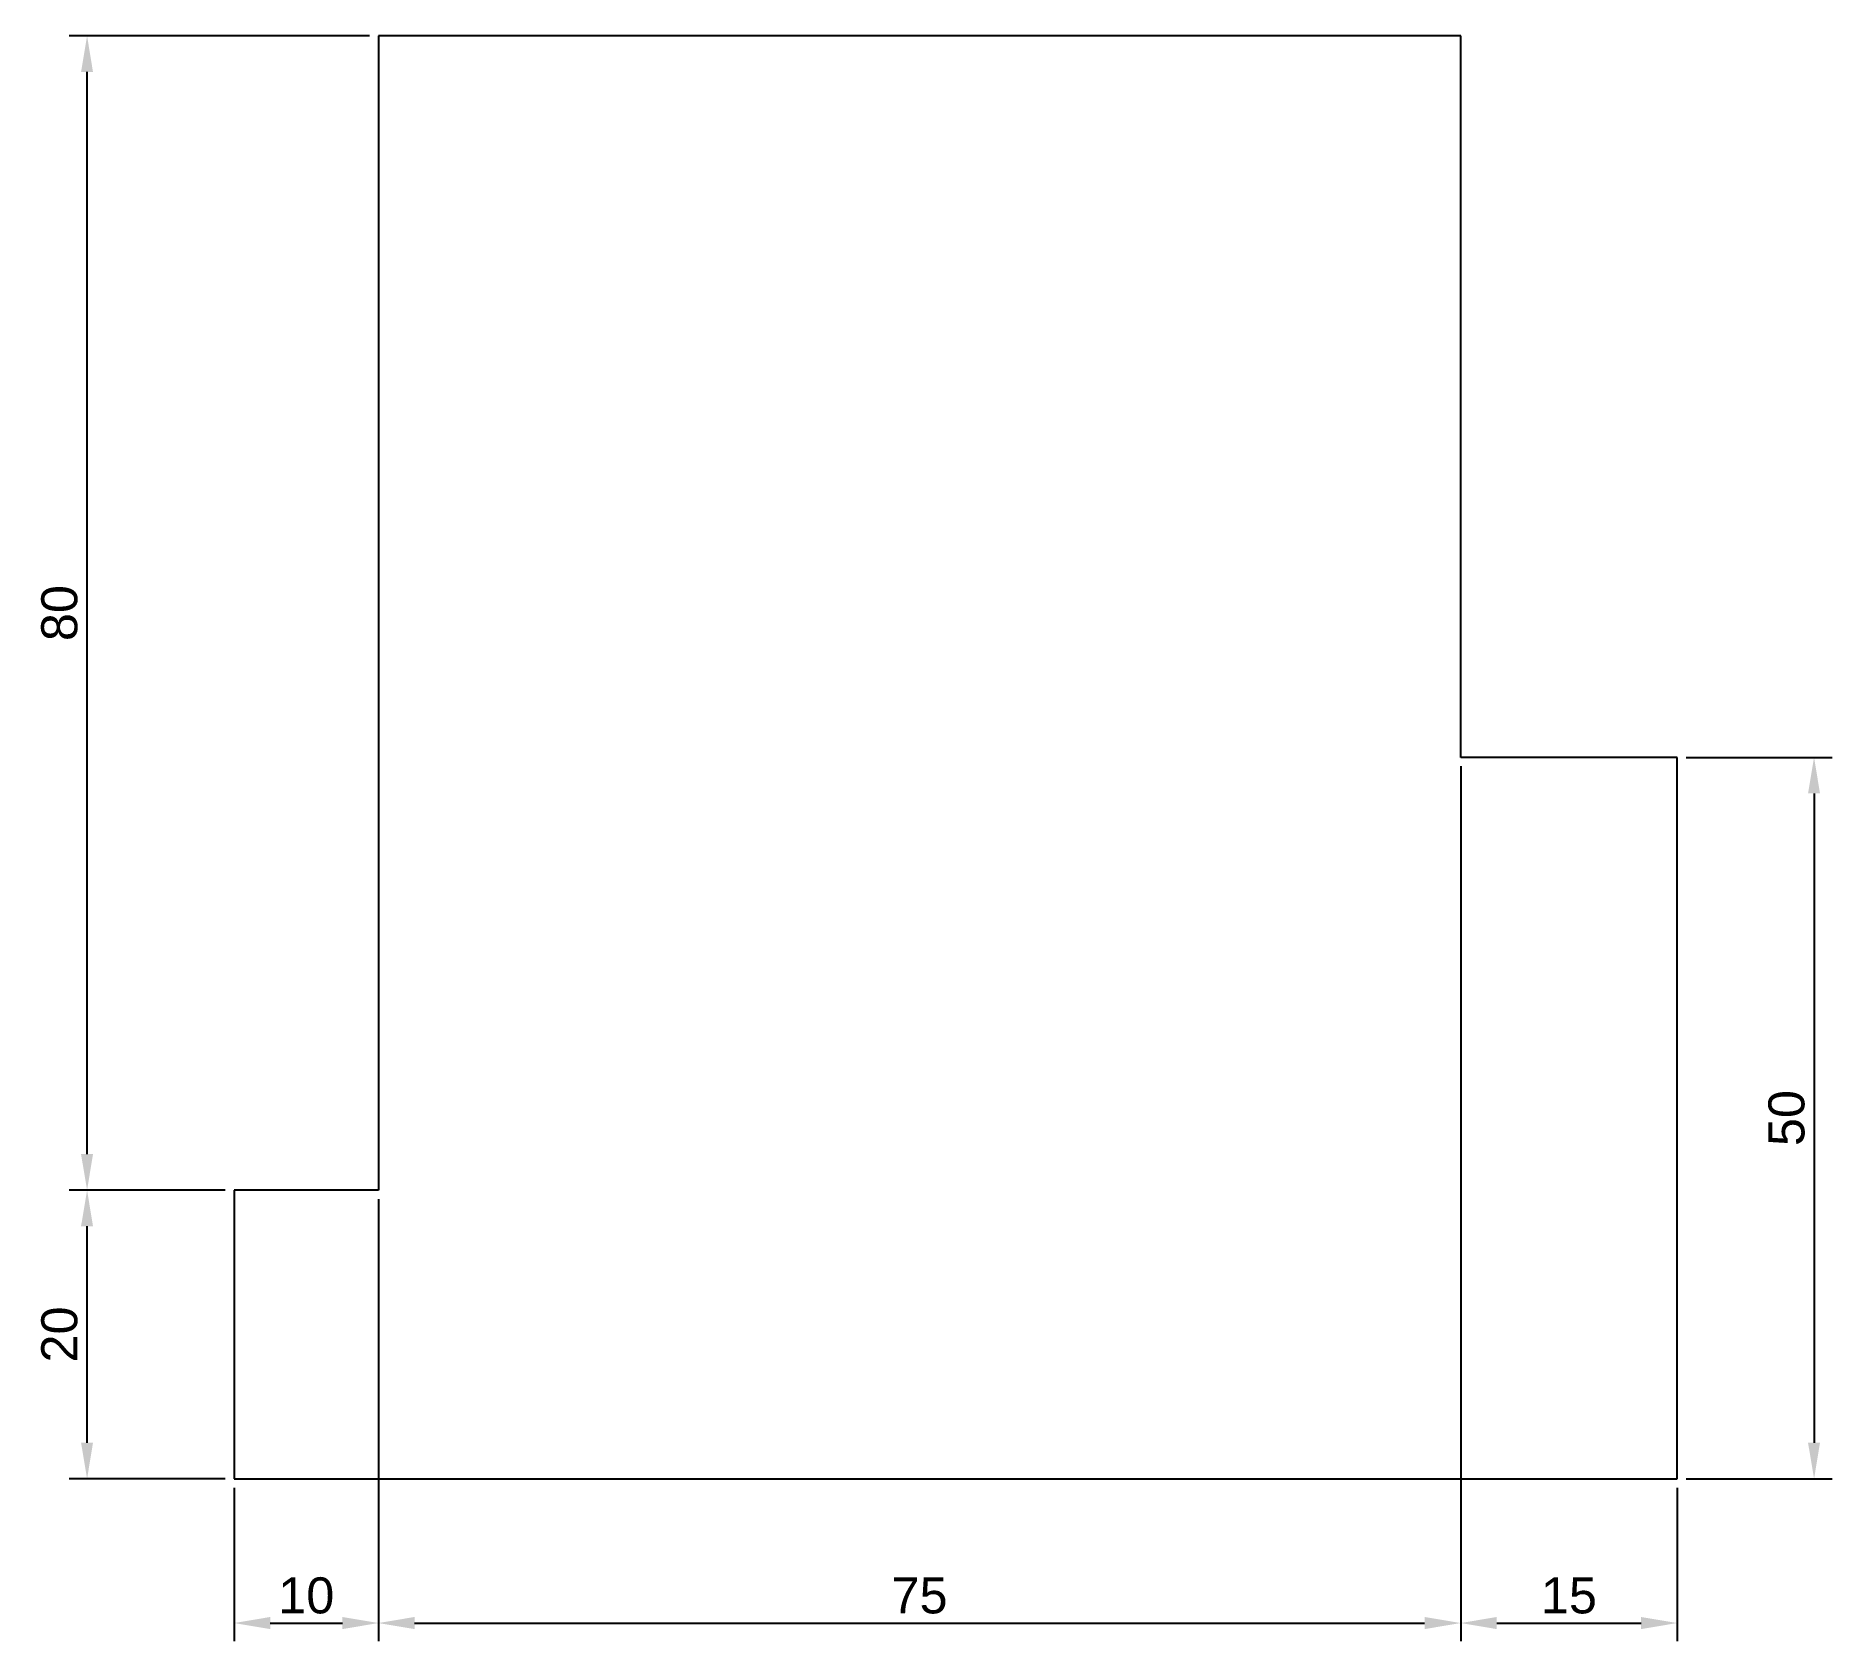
# Model space of a CAD drawing. Header units: millimetres. Extents: x 86 to 211, y 289 to 400.
import ezdxf

# ---------------------------------------------------------------- set-up
doc = ezdxf.new("R2010")
doc.units = ezdxf.units.MM
doc.layers.add('COTAS', color=10, linetype='Continuous')
doc.styles.get("Standard").update_dxf_attribs({"font": 'arial.ttf'})
doc.dimstyles.new('ISO-25', dxfattribs={"dimtxt": 2.5, "dimasz": 2.5, "dimexe": 1.25, "dimexo": 0.625, "dimtad": 1, "dimtxsty": 'Standard', "dimcen": 2.5, "dimadec": 0, "dimazin": 0, "dimtfac": 1, "dimtmove": 0, "dimatfit": 3, "dimfxl": 1, "dimarcsym": 0})

# ---------------------------------------------------------------- blocks, each defined once
blk = doc.blocks.new('*D1')
at = {"layer": 'COTAS', "color": 0, "lineweight": -2, "transparency": 16777216}
for p, q in [((200.63, 350), (210.74, 350)), ((209.49, 347.5), (209.49, 302.5)), ((200.63, 300), (210.74, 300))]:
    blk.add_line(p, q, dxfattribs=at)
at = {"layer": 'COTAS', "color": 0, "transparency": 16777216}
for points in [[(209.07, 347.5), (209.9, 347.5), (209.49, 350)], [(209.07, 302.5), (209.9, 302.5), (209.49, 300)]]:
    blk.add_solid(points, dxfattribs=at)
at = {"layer": 'Defpoints', "color": 0, "transparency": 16777216}
for p in [(200, 350), (200, 300), (209.49, 300)]:
    blk.add_point(p, dxfattribs=at)
at = {"layer": 'COTAS', "color": 0, "transparency": 16777216, "insert": (207.59, 325), "char_height": 2.5, "attachment_point": 5, "rotation": 90}
blk.add_mtext('50', dxfattribs=at)
blk = doc.blocks.new('*D2')
at = {"layer": 'COTAS', "color": 0, "lineweight": -2, "transparency": 16777216}
for p, q in [((185, 349.38), (185, 288.75)), ((200, 299.38), (200, 288.75)), ((187.5, 290), (197.5, 290))]:
    blk.add_line(p, q, dxfattribs=at)
at = {"layer": 'COTAS', "color": 0, "transparency": 16777216}
for points in [[(187.5, 290.42), (187.5, 289.58), (185, 290)], [(197.5, 290.42), (197.5, 289.58), (200, 290)]]:
    blk.add_solid(points, dxfattribs=at)
at = {"layer": 'Defpoints', "color": 0, "transparency": 16777216}
for p in [(185, 350), (200, 300), (200, 290)]:
    blk.add_point(p, dxfattribs=at)
at = {"layer": 'COTAS', "color": 0, "transparency": 16777216, "insert": (192.5, 291.9), "char_height": 2.5, "attachment_point": 5}
blk.add_mtext('15', dxfattribs=at)
blk = doc.blocks.new('*D3')
at = {"layer": 'COTAS', "color": 0, "lineweight": -2, "transparency": 16777216}
for p, q in [((110, 319.38), (110, 288.75)), ((185, 299.38), (185, 288.75)), ((112.5, 290), (182.5, 290))]:
    blk.add_line(p, q, dxfattribs=at)
at = {"layer": 'COTAS', "color": 0, "transparency": 16777216}
for points in [[(112.5, 290.42), (112.5, 289.58), (110, 290)], [(182.5, 290.42), (182.5, 289.58), (185, 290)]]:
    blk.add_solid(points, dxfattribs=at)
at = {"layer": 'Defpoints', "color": 0, "transparency": 16777216}
for p in [(110, 320), (185, 300), (185, 290)]:
    blk.add_point(p, dxfattribs=at)
at = {"layer": 'COTAS', "color": 0, "transparency": 16777216, "insert": (147.5, 291.9), "char_height": 2.5, "attachment_point": 5}
blk.add_mtext('75', dxfattribs=at)
blk = doc.blocks.new('*D4')
at = {"layer": 'COTAS', "color": 0, "lineweight": -2, "transparency": 16777216}
for p, q in [((100, 299.38), (100, 288.75)), ((110, 299.38), (110, 288.75)), ((102.5, 290), (107.5, 290))]:
    blk.add_line(p, q, dxfattribs=at)
at = {"layer": 'COTAS', "color": 0, "transparency": 16777216}
for points in [[(102.5, 290.42), (102.5, 289.58), (100, 290)], [(107.5, 290.42), (107.5, 289.58), (110, 290)]]:
    blk.add_solid(points, dxfattribs=at)
at = {"layer": 'Defpoints', "color": 0, "transparency": 16777216}
for p in [(100, 300), (110, 300), (110, 290)]:
    blk.add_point(p, dxfattribs=at)
at = {"layer": 'COTAS', "color": 0, "transparency": 16777216, "insert": (105, 291.9), "char_height": 2.5, "attachment_point": 5}
blk.add_mtext('10', dxfattribs=at)
blk = doc.blocks.new('*D5')
at = {"layer": 'COTAS', "color": 0, "lineweight": -2, "transparency": 16777216}
for p, q in [((99.38, 320), (88.56, 320)), ((89.81, 302.5), (89.81, 317.5)), ((99.38, 300), (88.56, 300))]:
    blk.add_line(p, q, dxfattribs=at)
at = {"layer": 'COTAS', "color": 0, "transparency": 16777216}
for points in [[(89.39, 317.5), (90.22, 317.5), (89.81, 320)], [(89.39, 302.5), (90.22, 302.5), (89.81, 300)]]:
    blk.add_solid(points, dxfattribs=at)
at = {"layer": 'Defpoints', "color": 0, "transparency": 16777216}
for p in [(89.81, 320), (100, 320), (100, 300)]:
    blk.add_point(p, dxfattribs=at)
at = {"layer": 'COTAS', "color": 0, "transparency": 16777216, "insert": (87.9, 310), "char_height": 2.5, "attachment_point": 5, "rotation": 90}
blk.add_mtext('20', dxfattribs=at)
blk = doc.blocks.new('*D6')
at = {"layer": 'COTAS', "color": 0, "lineweight": -2, "transparency": 16777216}
for p, q in [((109.38, 400), (88.56, 400)), ((89.81, 322.5), (89.81, 397.5)), ((89.18, 320), (88.56, 320))]:
    blk.add_line(p, q, dxfattribs=at)
at = {"layer": 'COTAS', "color": 0, "transparency": 16777216}
for points in [[(89.39, 397.5), (90.22, 397.5), (89.81, 400)], [(89.39, 322.5), (90.22, 322.5), (89.81, 320)]]:
    blk.add_solid(points, dxfattribs=at)
at = {"layer": 'Defpoints', "color": 0, "transparency": 16777216}
for p in [(89.81, 400), (110, 400), (89.81, 320)]:
    blk.add_point(p, dxfattribs=at)
at = {"layer": 'COTAS', "color": 0, "transparency": 16777216, "insert": (87.9, 360), "char_height": 2.5, "attachment_point": 5, "rotation": 90}
blk.add_mtext('80', dxfattribs=at)

msp = doc.modelspace()

# ---------------------------------------------------------------- linework, layer by layer
for p, q in [((185, 400), (110, 400)), ((110, 400), (110, 320)), ((185, 350), (185, 400)), ((200, 350), (185, 350)), ((200, 300), (200, 350)), ((110, 320), (100, 320)), ((100, 320), (100, 300)), ((100, 300), (200, 300))]:
    msp.add_line(p, q)

# ---------------------------------------------------------------- dimensions: what is measured, and where the dimension line sits
at = {"layer": 'COTAS'}
for base, p1, p2, picture, middle in [((89.806, 400), (89.806, 320), (110, 400), '*D6', (87.904, 360)), ((209.487, 300), (200, 350), (200, 300), '*D1', (207.585, 325)), ((89.806, 320), (100, 300), (100, 320), '*D5', (87.904, 310))]:
    dim = msp.add_linear_dim(base=base, p1=p1, p2=p2, angle=90, dimstyle='ISO-25', dxfattribs=at)
    dim.commit()
    dim.dimension.update_dxf_attribs({"geometry": picture, "text_midpoint": middle})
for base, p1, p2, picture, middle in [((200, 290), (185, 350), (200, 300), '*D2', (192.5, 291.901)), ((185, 290), (110, 320), (185, 300), '*D3', (147.5, 291.896)), ((110, 290), (100, 300), (110, 300), '*D4', (105, 291.901))]:
    dim = msp.add_linear_dim(base=base, p1=p1, p2=p2, dimstyle='ISO-25', dxfattribs=at)
    dim.commit()
    dim.dimension.update_dxf_attribs({"geometry": picture, "text_midpoint": middle})

doc.saveas('drawing.dxf')
